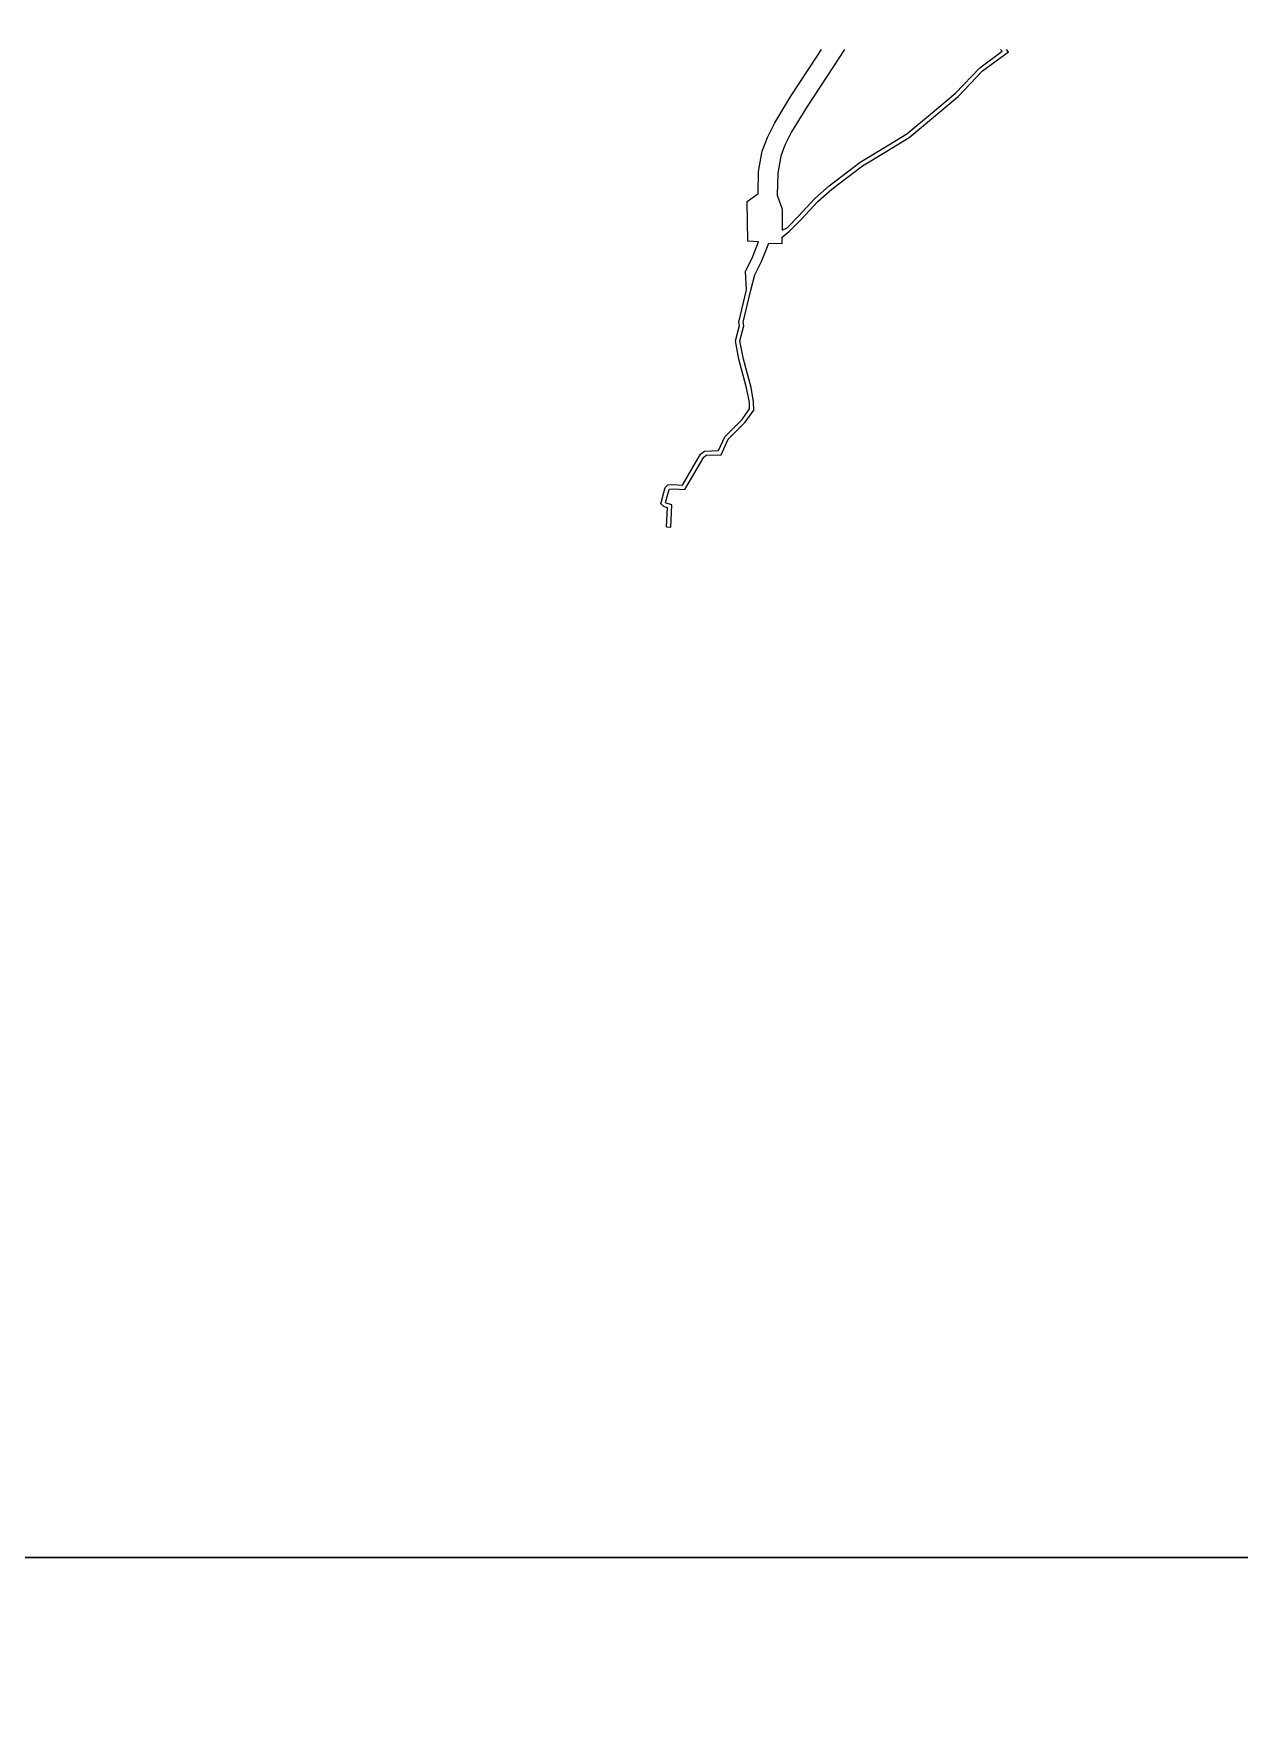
# Model space of a CAD drawing. Header units: metres. Extents: x -14400 to -12000, y -90000 to -87000.
# Drawn here: x -12610.7 to -12328.3, y -88840.4 to -88443.1 of the extents above; entities that cross this region are included whole.
import ezdxf

# ---------------------------------------------------------------- set-up
doc = ezdxf.new("R2010")
doc.units = ezdxf.units.M
doc.header["$LTSCALE"] = 2.5
doc.layers.add('図郭', color=7, linetype='Continuous')
doc.layers.add('道路', color=7, linetype='Continuous')

msp = doc.modelspace()

# ---------------------------------------------------------------- linework, layer by layer
at = {"layer": '図郭'}
for points in [[(-12800, -88800), (-12000, -88800), (-12000, -88200), (-12800, -88200)], [(-12800, -89400), (-12000, -89400), (-12000, -88800), (-12800, -88800)]]:
    msp.add_lwpolyline(points, close=True, dxfattribs=at)
at = {"layer": '道路'}
for points in [[(-12462.46, -88558.58), (-12462.27, -88554.13), (-12463.03, -88553.88), (-12463.85, -88553.18), (-12462.77, -88549.31), (-12462.2, -88548.74), (-12460.86, -88548.67), (-12458.77, -88548.8), (-12454.5, -88541.57), (-12453.55, -88540.8), (-12450.31, -88540.68), (-12448.85, -88537.44), (-12444.78, -88533.38), (-12443, -88530.91), (-12443.06, -88529.45), (-12443.73, -88525.97), (-12445.57, -88519.3), (-12446.35, -88514.96), (-12445.39, -88511.4), (-12445.52, -88510.58), (-12443.73, -88503.02), (-12443.98, -88498.7), (-12442.39, -88495.59), (-12440.94, -88491.78), (-12443.46, -88491.65), (-12443.57, -88482.38), (-12440.97, -88480.47), (-12440.9, -88475.33), (-12440.07, -88470.57), (-12438.86, -88467.39), (-12437.14, -88463.9), (-12433.32, -88457.68), (-12427.15, -88448.29), (-12426.16, -88446.78)], [(-12461.46, -88558.62), (-12461.23, -88553.43), (-12462.53, -88552.99), (-12462.72, -88552.83), (-12461.88, -88549.83), (-12461.76, -88549.72), (-12460.87, -88549.67), (-12458.22, -88549.84), (-12453.74, -88542.23), (-12453.19, -88541.79), (-12449.66, -88541.66), (-12448.01, -88538.02), (-12444.02, -88534.04), (-12441.99, -88531.21), (-12442.07, -88529.3), (-12442.67, -88525.92), (-12444.46, -88519.3), (-12445.33, -88515.02), (-12444.37, -88511.46), (-12444.5, -88510.62), (-12442.73, -88503.11), (-12441.79, -88499.56), (-12440.25, -88496.44), (-12438.5, -88492.1), (-12435.38, -88492.16), (-12435.38, -88490.67), (-12433.64, -88489.31), (-12430.84, -88486.51), (-12427.04, -88482.35), (-12423.74, -88479.43), (-12416.57, -88473.96), (-12411.29, -88470.76), (-12405.62, -88467.36), (-12399.47, -88462.19), (-12394.12, -88457.73), (-12388.45, -88451.78), (-12382.36, -88447.28), (-12382.83, -88446.78)], [(-12420.76, -88446.78), (-12423.4, -88450.77), (-12429.52, -88460.09), (-12433.19, -88466.07), (-12434.73, -88469.19), (-12435.71, -88471.77), (-12436.4, -88475.75), (-12436.59, -88480.88), (-12435.37, -88484.16), (-12435.38, -88489.06), (-12434.23, -88488.49), (-12431.56, -88485.82), (-12427.75, -88481.63), (-12424.38, -88478.65), (-12417.13, -88473.13), (-12411.8, -88469.9), (-12406.2, -88466.54), (-12400.17, -88461.47), (-12394.76, -88456.96), (-12389.1, -88451.02), (-12383.86, -88447.14), (-12384.19, -88446.78)], [(-12462.46, -88558.58), (-12461.46, -88558.62)]]:
    msp.add_lwpolyline(points, dxfattribs=at)

doc.saveas('drawing.dxf')
